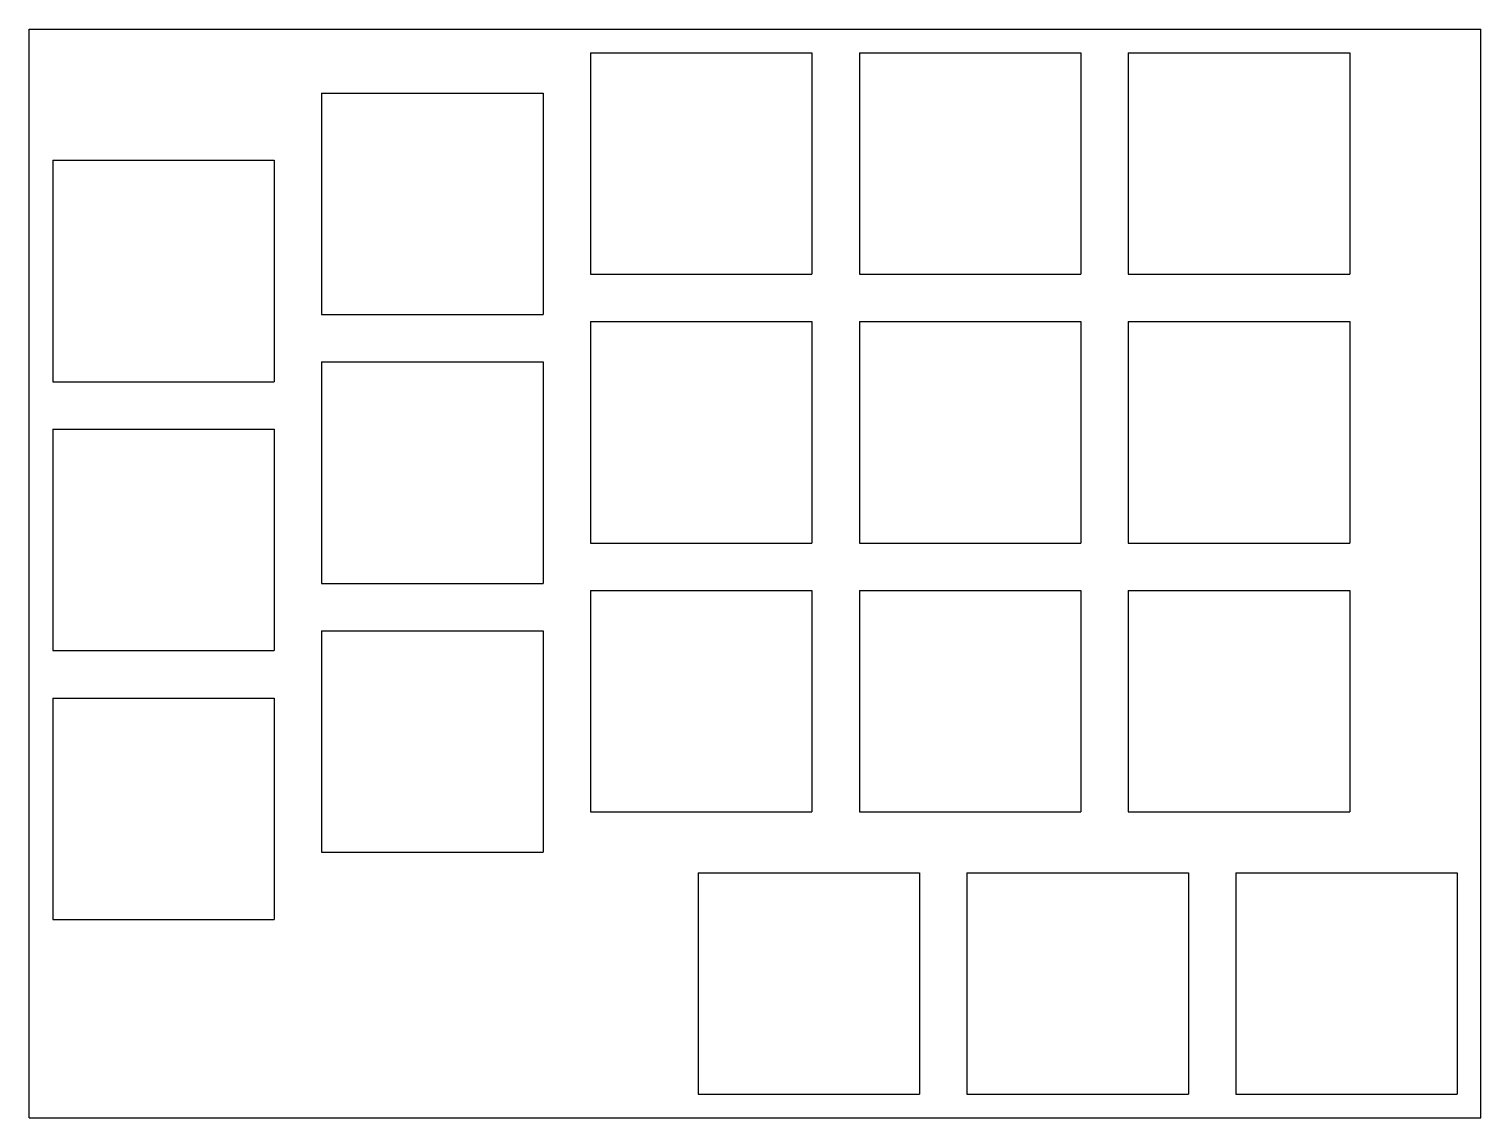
# Model space of a CAD drawing. Header units: millimetres. Extents: x 17 to 108.8, y -81.6 to -12.8.
import ezdxf

# ---------------------------------------------------------------- set-up
doc = ezdxf.new("R2010")
doc.units = ezdxf.units.MM

msp = doc.modelspace()

# ---------------------------------------------------------------- linework, layer by layer
for p, q in [((17, -12.75), (108.8, -12.75)), ((17, -81.6), (17, -12.75)), ((108.8, -81.6), (108.8, -12.75)), ((52.5, -14.25), (66.5, -14.25)), ((52.5, -14.25), (52.5, -28.25)), ((66.5, -14.25), (66.5, -28.25)), ((69.5, -14.25), (83.5, -14.25)), ((69.5, -14.25), (69.5, -28.25)), ((83.5, -14.25), (83.5, -28.25)), ((86.5, -14.25), (100.5, -14.25)), ((86.5, -14.25), (86.5, -28.25)), ((100.5, -14.25), (100.5, -28.25)), ((35.5, -16.8), (49.5, -16.8)), ((35.5, -16.8), (35.5, -30.8)), ((49.5, -16.8), (49.5, -30.8)), ((18.5, -21.05), (32.5, -21.05)), ((18.5, -21.05), (18.5, -35.05)), ((32.5, -21.05), (32.5, -35.05)), ((52.5, -28.25), (66.5, -28.25)), ((69.5, -28.25), (83.5, -28.25)), ((86.5, -28.25), (100.5, -28.25)), ((35.5, -30.8), (49.5, -30.8)), ((52.5, -31.25), (66.5, -31.25)), ((52.5, -31.25), (52.5, -45.25)), ((66.5, -31.25), (66.5, -45.25)), ((69.5, -31.25), (83.5, -31.25)), ((69.5, -31.25), (69.5, -45.25)), ((83.5, -31.25), (83.5, -45.25)), ((86.5, -31.25), (100.5, -31.25)), ((86.5, -31.25), (86.5, -45.25)), ((100.5, -31.25), (100.5, -45.25)), ((35.5, -33.8), (49.5, -33.8)), ((35.5, -33.8), (35.5, -47.8)), ((49.5, -33.8), (49.5, -47.8)), ((18.5, -35.05), (32.5, -35.05)), ((18.5, -38.05), (32.5, -38.05)), ((18.5, -38.05), (18.5, -52.05)), ((32.5, -38.05), (32.5, -52.05)), ((52.5, -45.25), (66.5, -45.25)), ((69.5, -45.25), (83.5, -45.25)), ((86.5, -45.25), (100.5, -45.25)), ((35.5, -47.8), (49.5, -47.8)), ((52.5, -48.25), (66.5, -48.25)), ((52.5, -48.25), (52.5, -62.25)), ((66.5, -48.25), (66.5, -62.25)), ((69.5, -48.25), (83.5, -48.25)), ((69.5, -48.25), (69.5, -62.25)), ((83.5, -48.25), (83.5, -62.25)), ((86.5, -48.25), (100.5, -48.25)), ((86.5, -48.25), (86.5, -62.25)), ((100.5, -48.25), (100.5, -62.25)), ((35.5, -50.8), (49.5, -50.8)), ((35.5, -50.8), (35.5, -64.8)), ((49.5, -50.8), (49.5, -64.8)), ((18.5, -52.05), (32.5, -52.05)), ((18.5, -55.05), (32.5, -55.05)), ((18.5, -55.05), (18.5, -69.05)), ((32.5, -55.05), (32.5, -69.05)), ((52.5, -62.25), (66.5, -62.25)), ((69.5, -62.25), (83.5, -62.25)), ((86.5, -62.25), (100.5, -62.25)), ((35.5, -64.8), (49.5, -64.8)), ((59.3, -66.1), (73.3, -66.1)), ((59.3, -66.1), (59.3, -80.1)), ((73.3, -66.1), (73.3, -80.1)), ((76.3, -66.1), (90.3, -66.1)), ((76.3, -66.1), (76.3, -80.1)), ((90.3, -66.1), (90.3, -80.1)), ((93.3, -66.1), (107.3, -66.1)), ((93.3, -66.1), (93.3, -80.1)), ((107.3, -66.1), (107.3, -80.1)), ((18.5, -69.05), (32.5, -69.05)), ((59.3, -80.1), (73.3, -80.1)), ((76.3, -80.1), (90.3, -80.1)), ((93.3, -80.1), (107.3, -80.1)), ((17, -81.6), (108.8, -81.6))]:
    msp.add_line(p, q)

doc.saveas('drawing.dxf')
